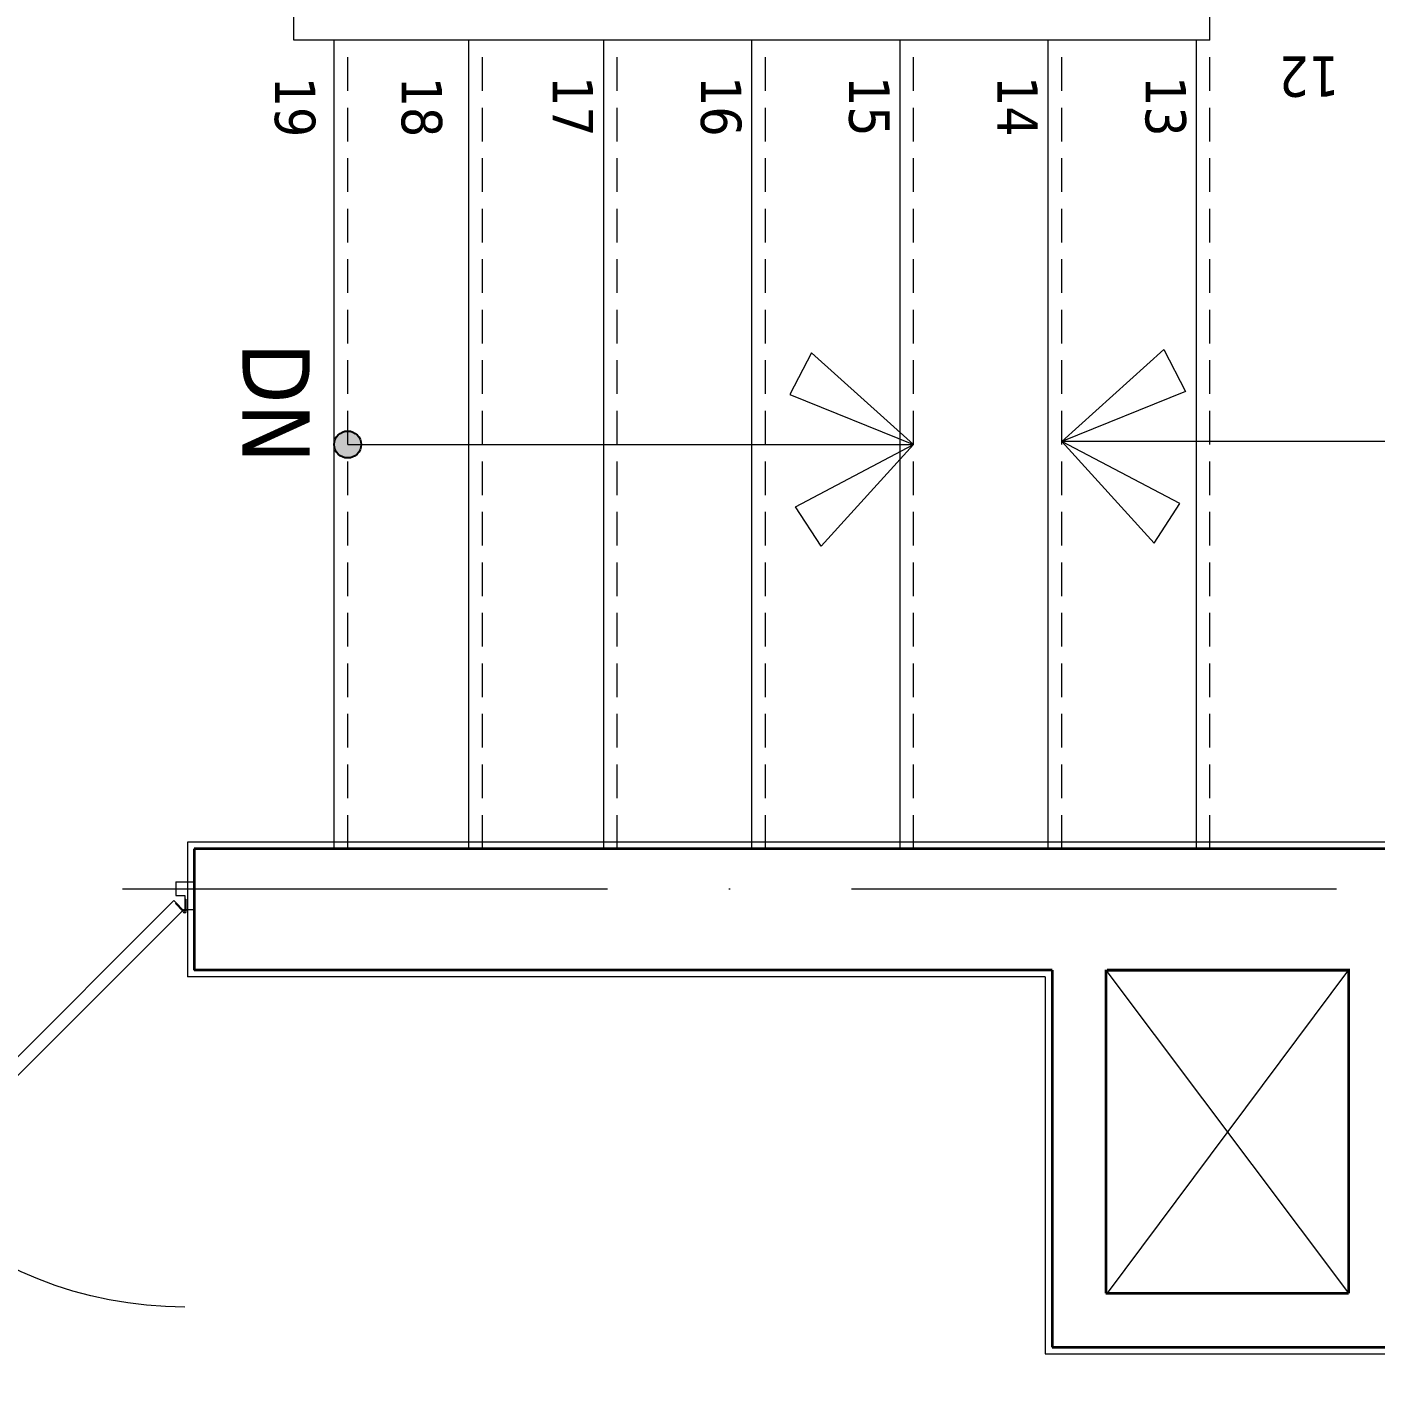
# Model space of a CAD drawing. Header units: inches. Extents: x 10755 to 33653, y -10992 to 10708.
# Drawn here: x 15238.6 to 15338.7, y 6630.6 to 6730.8 of the extents above; entities that cross this region are included whole.
import ezdxf

# ---------------------------------------------------------------- set-up
doc = ezdxf.new("R2010")
doc.units = ezdxf.units.IN
doc.header["$MEASUREMENT"] = 0
doc.linetypes.add('ACAD_ISO10W100', pattern=[18, 12, -3, 0, -3])
doc.linetypes.add('HIDDEN', pattern=[0.375, 0.25, -0.125])
for name, color, linetype, lineweight in [('arrow line', 54, 'Continuous', 9), ('centerline', 9, 'ACAD_ISO10W100', 5), ('dim', 6, 'Continuous', 13), ('dimension inter - 8', 6, 'Continuous', 13), ('door', 15, 'Continuous', 18), ('hatch', 33, 'Continuous', 5), ('Pillar', 11, 'Continuous', 25), ('PLASTER', 50, 'Continuous', 9), ('railing', 33, 'Continuous', 15), ('STAIRCASE', 143, 'Continuous', 15), ('title text 1', 113, 'Continuous', 25), ('tread hidden', 200, 'HIDDEN', 9), ('wall', 1, 'Continuous', 35)]:
    doc.layers.add(name, color=color, linetype=linetype, lineweight=lineweight)
doc.layers.get('dimension inter - 8').off()
doc.styles.add('Prajwal', font='stylu.ttf', dxfattribs={"height": 9})
doc.styles.get("Standard").update_dxf_attribs({"font": 'arial.ttf'})
doc.dimstyles.new('S8', dxfattribs={"dimscale": 8, "dimtxt": 1, "dimasz": 0.5, "dimexe": 0.5, "dimexo": 0.5, "dimgap": 0.25, "dimtad": 1, "dimzin": 3, "dimdsep": 46, "dimlunit": 4, "dimtxsty": 'Standard', "dimblk": 'ARCHTICK', "dimcen": 0, "dimclrd": 256, "dimclre": 256, "dimclrt": 6, "dimadec": 0, "dimazin": 0, "dimtfac": 0.5, "dimtix": 1, "dimtmove": 1, "dimatfit": 3, "dimfxl": 0.5, "dimfxlon": 1, "dimfrac": 1, "dimtolj": 1, "dimtzin": 0, "dimarcsym": 1})

# ---------------------------------------------------------------- blocks, each defined once
blk = doc.blocks.new('EWEWRTT')
at = {"layer": 'centerline', "ltscale": 3}
blk.add_line((176830.3065709621, -4304.396273865772), (176184.9538346842, -4304.396273865801), dxfattribs=at)
blk = doc.blocks.new('A$C03EF3246')
at = {"layer": 'arrow line'}
for p, q in [((-9.17710023491236, 6.208631500114279), (-16.36712144060584, -1.020859198570179)), ((-9.177100234897807, 6.208631500114279), (-1.987079029146116, -1.020859198524704))]:
    blk.add_line(p, q, dxfattribs=at)
for points in [[(-16.36712144060584, -1.020859198570179), (-13.33991793738096, -2.784556280857942), (-9.17710023491236, 6.208631500114279)], [(-1.987079029146116, -1.020859198524704), (-5.014282532370999, -2.784556280831566), (-9.177100234897807, 6.208631500114279)]]:
    blk.add_lwpolyline(points, dxfattribs=at)
blk = doc.blocks.new('AEYRRR')
at = {"layer": 'door', "color": 2}
for p, q in [((190590.6233263912, 10549.98613419893), (190611.3233432544, 10570.68545725234)), ((190608.5586659766, 10570.14671866357), (190608.5443250457, 10570.16105959425)), ((190612.0243120544, 10569.98448845254), (190611.3233432544, 10570.68545725234)), ((190627.503035783, 10569.98448845254), (190628.204004583, 10570.68545725234)), ((190648.9040214462, 10549.98613419893), (190628.204004583, 10570.68545725234)), ((190630.9686818608, 10570.14671866357), (190630.9830227917, 10570.16105959425)), ((190612.0243120544, 10569.98448845254), (190591.2759525153, 10549.23682272301)), ((190627.503035783, 10569.98448845254), (190648.2513953221, 10549.23682272301)), ((190611.4855734651, 10567.21981117489), (190611.4999143963, 10567.20547024422)), ((190628.0417743723, 10567.21981117489), (190628.0274334411, 10567.20547024422)), ((190589.7636739187, 10549.88492084035), (190589.7636739187, 10547.83391480531)), ((190590.378975729, 10549.88492084035), (190589.7636739187, 10549.88492084035)), ((190590.378975729, 10549.12893926351), (190590.378975729, 10549.92272189082)), ((190590.4473425972, 10549.12893926351), (190590.378975729, 10549.12893926351)), ((190590.4473425972, 10549.12893926351), (190590.4473425972, 10549.89262994261)), ((190590.4473425972, 10548.85941782263), (190590.4473425972, 10549.12893926351)), ((190591.1095434147, 10549.40323182362), (190590.5695325568, 10549.94324268149)), ((190591.1578860906, 10549.45157449933), (190590.5965970121, 10550.01286357785)), ((190591.1578860906, 10549.45157449933), (190591.1095434147, 10549.40323182362)), ((190591.2759525153, 10549.23682272301), (190591.1095434147, 10549.40323182362)), ((190648.2513953221, 10549.23682272301), (190648.4178044227, 10549.40323182362)), ((190648.3694617468, 10549.45157449933), (190648.9307508253, 10550.01286357785)), ((190648.3694617468, 10549.45157449933), (190648.4178044227, 10549.40323182362)), ((190648.4178044227, 10549.40323182362), (190648.9578152806, 10549.94324268149)), ((190649.0800052402, 10549.12893926351), (190649.0800052402, 10549.89262994261)), ((190649.0800052402, 10548.85941782263), (190649.0800052402, 10549.12893926351)), ((190649.0800052402, 10549.12893926351), (190649.1483721084, 10549.12893926351)), ((190649.1483721084, 10549.12893926351), (190649.1483721084, 10549.92272189082)), ((190649.1483721084, 10549.88492084035), (190649.7636739187, 10549.88492084035)), ((190649.7636739187, 10549.88492084035), (190649.7636739187, 10547.83391480531)), ((190591.1310112752, 10548.85941782263), (190590.4473425972, 10548.85941782263)), ((190591.1310112752, 10547.83391480531), (190591.1310112752, 10548.85941782263)), ((190648.3963365622, 10547.83391480531), (190648.3963365622, 10548.85941782263)), ((190648.3963365622, 10548.85941782263), (190649.0800052402, 10548.85941782263)), ((190591.1310112752, 10547.83391480531), (190589.7636739187, 10547.83391480531)), ((190648.3963365622, 10547.83391480531), (190649.7636739187, 10547.83391480531))]:
    blk.add_line(p, q, dxfattribs=at)
at = {"layer": 'door', "color": 1}
for p, q in [((190608.2812515673, 10569.81947978778), (190608.7109163307, 10570.24914455101)), ((190608.3088535201, 10569.89690620724), (190608.6860040976, 10570.27405678417)), ((190609.0631546745, 10570.6512073615), (190608.6860040976, 10570.27405678417)), ((190609.140581094, 10570.67880931424), (190608.7109163307, 10570.24914455101)), ((190609.0880669081, 10570.62629512834), (190609.0631546745, 10570.6512073615)), ((190609.8036665535, 10569.97806531551), (190609.2421121083, 10570.67342044241)), ((190629.7236812839, 10569.97806531551), (190630.2852357291, 10570.67342044241)), ((190630.3867667434, 10570.67880931424), (190630.8164315067, 10570.24914455101)), ((190630.4392809293, 10570.62629512834), (190630.4641931629, 10570.6512073615)), ((190630.4641931629, 10570.6512073615), (190630.8413437398, 10570.27405678417)), ((190631.2460962701, 10569.81947978778), (190630.8164315067, 10570.24914455101)), ((190631.2184943173, 10569.89690620724), (190630.8413437398, 10570.27405678417)), ((190608.981995566, 10569.15639432807), (190608.2866404391, 10569.71794877324)), ((190608.3337657532, 10569.87199397408), (190608.3088535201, 10569.89690620724)), ((190609.073292046, 10569.16123999119), (190609.4360564684, 10569.52400441335)), ((190609.1669303133, 10569.25487825791), (190609.1721466785, 10569.24966189301)), ((190609.2688320301, 10569.24966189301), (190609.4896155094, 10569.47044537234)), ((190609.3699986851, 10569.15983454383), (190609.2745016834, 10569.25533154611)), ((190609.3600850192, 10569.1499208778), (190609.5851125117, 10569.37494837006)), ((190609.798820891, 10569.88676883552), (190609.4360564684, 10569.52400441335)), ((190609.7103989891, 10569.69122885207), (190609.4896155094, 10569.47044537234)), ((190609.8101400039, 10569.59997586272), (190609.5851125117, 10569.37494837006)), ((190609.8002263377, 10569.59006219669), (190609.7047293361, 10569.68555919897)), ((190609.705182624, 10569.7931305688), (190609.7103989891, 10569.78791420389)), ((190609.9021924742, 10569.60420202239), (190609.9060348552, 10569.6010071697)), ((190610.0037505543, 10569.61089655817), (190609.9980873255, 10569.60523332978)), ((190610.3985457106, 10569.87282632683), (190610.0037505543, 10569.61089655817)), ((190610.5026247909, 10569.86543259796), (190610.4952310624, 10569.87282632683)), ((190611.2042873998, 10569.16376998938), (190611.2116811285, 10569.15637626091)), ((190628.3230604376, 10569.16376998938), (190628.3156667089, 10569.15637626091)), ((190629.0247230465, 10569.86543259796), (190629.032116775, 10569.87282632683)), ((190629.1288021268, 10569.87282632683), (190629.5235972831, 10569.61089655817)), ((190629.5235972831, 10569.61089655817), (190629.5292605119, 10569.60523332978)), ((190629.6251553632, 10569.60420202239), (190629.6213129822, 10569.6010071697)), ((190629.7172078335, 10569.59997586272), (190629.9422353257, 10569.37494837006)), ((190629.7271214997, 10569.59006219669), (190629.8226185013, 10569.68555919897)), ((190629.7285269464, 10569.88676883552), (190630.091291369, 10569.52400441335)), ((190629.8221652134, 10569.7931305688), (190629.8169488483, 10569.78791420389)), ((190629.8169488483, 10569.69122885207), (190630.037732328, 10569.47044537234)), ((190630.1672628182, 10569.1499208778), (190629.9422353257, 10569.37494837006)), ((190630.2585158073, 10569.24966189301), (190630.037732328, 10569.47044537234)), ((190630.4540557914, 10569.16123999119), (190630.091291369, 10569.52400441335)), ((190630.1573491523, 10569.15983454383), (190630.252846154, 10569.25533154611)), ((190630.3604175241, 10569.25487825791), (190630.3552011589, 10569.24966189301)), ((190630.5453522714, 10569.15639432807), (190631.2407073983, 10569.71794877324)), ((190631.1935820842, 10569.87199397408), (190631.2184943173, 10569.89690620724)), ((190609.0872345551, 10568.56151517097), (190609.3491643234, 10568.95631032723)), ((190609.0946282838, 10568.45743609068), (190609.0872345551, 10568.46482981915)), ((190609.3491643234, 10568.95631032723), (190609.3548275522, 10568.96197355602)), ((190609.3558588591, 10569.05786840732), (190609.3590537118, 10569.05402602651)), ((190610.4887756791, 10568.02123021734), (190610.7138031719, 10568.24625771)), ((190610.5885166945, 10567.92997722799), (190610.8093001742, 10568.15076070773)), ((190610.9388306644, 10568.47128520267), (190610.7138031719, 10568.24625771)), ((190611.0300836535, 10568.37154418706), (190610.8093001742, 10568.15076070773)), ((190611.2256236372, 10568.45996608888), (190610.8628592146, 10568.09720166712)), ((190610.9289169982, 10568.46137153623), (190611.0244140002, 10568.36587453395)), ((190610.9430568241, 10568.56333767275), (190610.9398619714, 10568.56718005396)), ((190610.9497513598, 10568.66489575283), (190610.9440881315, 10568.65923252404)), ((190611.2116811285, 10569.05969090909), (190610.9497513598, 10568.66489575283)), ((190611.1319853703, 10568.36632782256), (190611.1267690051, 10568.37154418706)), ((190611.316920117, 10568.46481175199), (190612.0122752439, 10567.90325730682)), ((190628.2104277204, 10568.46481175199), (190627.5150725935, 10567.90325730682)), ((190628.3017242002, 10568.45996608888), (190628.6644886228, 10568.09720166712)), ((190628.3156667089, 10569.05969090909), (190628.5775964776, 10568.66489575283)), ((190628.3953624671, 10568.36632782256), (190628.4005788323, 10568.37154418706)), ((190628.4972641839, 10568.37154418706), (190628.7180476632, 10568.15076070773)), ((190628.5984308392, 10568.46137153623), (190628.5029338372, 10568.36587453395)), ((190628.5775964776, 10568.66489575283), (190628.5832597059, 10568.65923252404)), ((190628.5842910133, 10568.56333767275), (190628.587485866, 10568.56718005396)), ((190628.588517173, 10568.47128520267), (190628.8135446655, 10568.24625771)), ((190628.9388311429, 10567.92997722799), (190628.7180476632, 10568.15076070773)), ((190629.0385721583, 10568.02123021734), (190628.8135446655, 10568.24625771)), ((190630.1714889783, 10569.05786840732), (190630.1682941256, 10569.05402602651)), ((190630.178183514, 10568.95631032723), (190630.1725202852, 10568.96197355602)), ((190630.4401132823, 10568.56151517097), (190630.178183514, 10568.95631032723)), ((190630.4327195536, 10568.45743609068), (190630.4401132823, 10568.46482981915)), ((190609.7962908921, 10567.75577348211), (190609.8036846212, 10567.74837975323)), ((190609.9003699728, 10567.74837975323), (190610.2951651293, 10568.01030952189)), ((190610.2951651293, 10568.01030952189), (190610.3008283575, 10568.01597275069)), ((190610.3967232088, 10568.01700405767), (190610.3928808278, 10568.02019891036)), ((190610.4952491302, 10567.64314076455), (190611.0568035749, 10566.94778563765)), ((190610.4986893453, 10568.03114388337), (190610.5941863476, 10567.9356468815)), ((190610.5000947927, 10567.73443724455), (190610.8628592146, 10568.09720166712)), ((190610.5937330596, 10567.82807551127), (190610.5885166945, 10567.83329187657)), ((190611.1583345891, 10566.94239676582), (190611.5879993525, 10567.37206152905)), ((190611.2357610087, 10566.96999871856), (190611.6129115861, 10567.34714929589)), ((190612.0176641157, 10567.80172629269), (190611.5879993525, 10567.37206152905)), ((190611.990062163, 10567.72429987282), (190611.6129115861, 10567.34714929589)), ((190611.9651499298, 10567.74921210598), (190611.990062163, 10567.72429987282)), ((190627.5096837217, 10567.80172629269), (190627.9393484849, 10567.37206152905)), ((190627.5621979076, 10567.74921210598), (190627.5372856744, 10567.72429987282)), ((190627.5372856744, 10567.72429987282), (190627.9144362513, 10567.34714929589)), ((190628.2915868287, 10566.96999871856), (190627.9144362513, 10567.34714929589)), ((190628.3690132483, 10566.94239676582), (190627.9393484849, 10567.37206152905)), ((190629.0320987072, 10567.64314076455), (190628.4705442625, 10566.94778563765)), ((190629.0272530447, 10567.73443724455), (190628.6644886228, 10568.09720166712)), ((190629.0286584921, 10568.03114388337), (190628.9331614898, 10567.9356468815)), ((190628.9336147778, 10567.82807551127), (190628.9388311429, 10567.83329187657)), ((190629.1306246286, 10568.01700405767), (190629.1344670096, 10568.02019891036)), ((190629.2321827081, 10568.01030952189), (190629.2265194799, 10568.01597275069)), ((190629.6269778646, 10567.74837975323), (190629.2321827081, 10568.01030952189)), ((190629.7310569453, 10567.75577348211), (190629.7236632162, 10567.74837975323)), ((190611.2108487754, 10566.99491095172), (190611.2357610087, 10566.96999871856)), ((190628.316499062, 10566.99491095172), (190628.2915868287, 10566.96999871856))]:
    blk.add_line(p, q, dxfattribs=at)
at = {"layer": 'door', "color": 8}
for p, q in [((190608.6716631663, 10570.28839771525), (190608.5443250457, 10570.16105959425)), ((190608.6716631663, 10570.28839771525), (190608.7990012873, 10570.41573583584)), ((190608.813342218, 10570.40139490517), (190608.7990012873, 10570.41573583584)), ((190609.5531160068, 10569.64106395157), (190608.8520316578, 10570.39025987808)), ((190609.6747271781, 10569.7626751227), (190608.996035635, 10570.53426385549)), ((190609.7693668033, 10569.85731474783), (190609.1214193665, 10570.65964758675)), ((190609.8142714695, 10569.91052596153), (190609.1783188538, 10570.69800599251)), ((190629.7130763679, 10569.91052596153), (190630.3490289836, 10570.69800599251)), ((190629.7579810341, 10569.85731474783), (190630.4059284709, 10570.65964758675)), ((190629.8526206593, 10569.7626751227), (190630.5313122024, 10570.53426385549)), ((190629.9742318306, 10569.64106395157), (190630.6753161796, 10570.39025987808)), ((190630.7140056194, 10570.40139490517), (190630.7283465501, 10570.41573583584)), ((190630.8556846711, 10570.28839771525), (190630.7283465501, 10570.41573583584)), ((190630.8556846711, 10570.28839771525), (190630.9830227917, 10570.16105959425)), ((190609.0495349206, 10569.14578941199), (190608.262054889, 10569.78174202816)), ((190609.1027461335, 10569.19069407887), (190608.3004132948, 10569.83864151527)), ((190609.1973857588, 10569.2853337036), (190608.4257970269, 10569.96402524693)), ((190609.3159784348, 10569.40392637999), (190608.5698010041, 10570.10802922435)), ((190609.3772792263, 10569.1671150847), (190609.2817822243, 10569.26261208697)), ((190609.3980807312, 10569.18791658993), (190609.3025837289, 10569.2834135918)), ((190609.4417639058, 10569.23159976474), (190609.3462669035, 10569.3270967662)), ((190609.5093689401, 10569.29920479887), (190609.4138719378, 10569.39470180074)), ((190609.5318257659, 10568.99249790008), (190609.576744961, 10569.19258995112)), ((190609.6608560831, 10569.45069194166), (190609.5653590808, 10569.54618894394)), ((190609.7284611174, 10569.51829697619), (190609.6329641152, 10569.61379397806)), ((190609.6853455059, 10569.14601764033), (190609.6542802183, 10569.27012520819)), ((190609.7721442922, 10569.5619801506), (190609.6766472899, 10569.65747715288)), ((190609.8140432412, 10569.27471537564), (190609.6899356738, 10569.30578066324)), ((190609.7929457969, 10569.58278165583), (190609.6974487946, 10569.67827865811)), ((190609.9675629813, 10569.42823511589), (190609.7674709304, 10569.38331592072)), ((190610.1598503502, 10569.62052248447), (190609.8388033067, 10569.45464829653)), ((190610.3422097625, 10569.8028818973), (190609.903932874, 10569.51977786388)), ((190629.1851380749, 10569.8028818973), (190629.6234149634, 10569.51977786388)), ((190629.3674974872, 10569.62052248447), (190629.6885445307, 10569.45464829653)), ((190629.5597848561, 10569.42823511589), (190629.759876907, 10569.38331592072)), ((190629.7133045962, 10569.27471537564), (190629.8374121636, 10569.30578066324)), ((190629.7344020405, 10569.58278165583), (190629.8298990428, 10569.67827865811)), ((190629.7552035452, 10569.5619801506), (190629.8507005475, 10569.65747715288)), ((190629.79888672, 10569.51829697619), (190629.8943837222, 10569.61379397806)), ((190629.8420023315, 10569.14601764033), (190629.8730676191, 10569.27012520819)), ((190629.8664917543, 10569.45069194166), (190629.9619887566, 10569.54618894394)), ((190629.9955220715, 10568.99249790008), (190629.9506028764, 10569.19258995112)), ((190630.0179788973, 10569.29920479887), (190630.1134758996, 10569.39470180074)), ((190630.0855839317, 10569.23159976474), (190630.1810809339, 10569.3270967662)), ((190630.1292671062, 10569.18791658993), (190630.2247641085, 10569.2834135918)), ((190630.1500686111, 10569.1671150847), (190630.2455656131, 10569.26261208697)), ((190630.2113694026, 10569.40392637999), (190630.9575468333, 10570.10802922435)), ((190630.3299620786, 10569.2853337036), (190631.1015508105, 10569.96402524693)), ((190630.4246017039, 10569.19069407887), (190631.2269345426, 10569.83864151527)), ((190630.4778129168, 10569.14578941199), (190631.2652929484, 10569.78174202816)), ((190609.1571789848, 10568.61785111908), (190609.4402830176, 10569.05612800755)), ((190609.3395383971, 10568.8002105315), (190609.5054125848, 10569.1212575749)), ((190610.1390653334, 10568.00068359559), (190610.4601123764, 10568.16655778353)), ((190610.3313527022, 10568.19297096417), (190610.5314447526, 10568.23789015975)), ((190610.4848724424, 10568.34649070442), (190610.6089800099, 10568.31542541682)), ((190610.6135701771, 10568.47518843973), (190610.6446354653, 10568.35108087187)), ((190610.6380596005, 10568.17051413881), (190610.7335566026, 10568.07501713653)), ((190610.7670899174, 10568.62870817998), (190610.7221707226, 10568.42861612894)), ((190610.7895467435, 10568.3220012812), (190610.8850437452, 10568.22650427933)), ((190610.9593772862, 10568.82099554856), (190610.7935030986, 10568.49994850516)), ((190610.8571517779, 10568.38960631533), (190610.9526487795, 10568.29410931386)), ((190611.1417366988, 10569.00335496099), (190610.8586326656, 10568.56507807252)), ((190610.9008349525, 10568.43328949014), (190610.9963319541, 10568.33779248826)), ((190610.9216364571, 10568.45409099537), (190611.0171334594, 10568.35859399309)), ((190610.9799187534, 10568.21426120533), (190611.7291146796, 10567.51317685571)), ((190611.1015299242, 10568.33587237646), (190611.8731186568, 10567.65718083354)), ((190611.1961695495, 10568.43051200119), (190611.9985023882, 10567.7825645652)), ((190611.2493807628, 10568.47541666807), (190612.0368607944, 10567.83946405231)), ((190628.2779670746, 10568.47541666807), (190627.490487043, 10567.83946405231)), ((190628.3311782879, 10568.43051200119), (190627.5288454492, 10567.7825645652)), ((190628.4258179132, 10568.33587237646), (190627.6542291806, 10567.65718083354)), ((190628.547429084, 10568.21426120533), (190627.7982331578, 10567.51317685571)), ((190628.3856111386, 10569.00335496099), (190628.6687151718, 10568.56507807252)), ((190628.6057113803, 10568.45409099537), (190628.510214378, 10568.35859399309)), ((190628.6265128849, 10568.43328949014), (190628.5310158833, 10568.33779248826)), ((190628.5679705512, 10568.82099554856), (190628.7338447388, 10568.49994850516)), ((190628.6701960595, 10568.38960631533), (190628.5746990579, 10568.29410931386)), ((190628.7378010939, 10568.3220012812), (190628.6423040922, 10568.22650427933)), ((190628.76025792, 10568.62870817998), (190628.8051771148, 10568.42861612894)), ((190628.8892882369, 10568.17051413881), (190628.7937912348, 10568.07501713653)), ((190628.9137776603, 10568.47518843973), (190628.8827123721, 10568.35108087187)), ((190629.042475395, 10568.34649070442), (190628.9183678275, 10568.31542541682)), ((190629.1959951352, 10568.19297096417), (190628.9959030848, 10568.23789015975)), ((190629.388282504, 10568.00068359559), (190629.067235461, 10568.16655778353)), ((190630.1878094403, 10568.8002105315), (190630.0219352526, 10569.1212575749)), ((190630.3701688526, 10568.61785111908), (190630.0870648198, 10569.05612800755)), ((190609.9567059207, 10567.81832418277), (190610.3949828092, 10568.10142821618)), ((190610.4846442141, 10567.71068011853), (190611.1205968298, 10566.92320008755)), ((190610.5059698868, 10568.03842442504), (190610.6014668885, 10567.94292742277)), ((190610.5267713914, 10568.05922592946), (190610.6222683937, 10567.96372892719)), ((190610.5295488804, 10567.76389133224), (190611.1774963166, 10566.96155849332)), ((190610.5704545662, 10568.10290910387), (190610.6659515683, 10568.007412102)), ((190610.6241885055, 10567.85853095736), (190611.3028800486, 10567.08694222497)), ((190610.7427811815, 10567.97712363335), (190611.4468840256, 10567.23094620199)), ((190611.6272525167, 10567.33280836482), (190611.4999143963, 10567.20547024422)), ((190611.6272525167, 10567.33280836482), (190611.7545906377, 10567.46014648582)), ((190611.7402497067, 10567.47448741649), (190611.7545906377, 10567.46014648582)), ((190627.7870981307, 10567.47448741649), (190627.7727571997, 10567.46014648582)), ((190627.9000953207, 10567.33280836482), (190627.7727571997, 10567.46014648582)), ((190627.9000953207, 10567.33280836482), (190628.0274334411, 10567.20547024422)), ((190628.7845666559, 10567.97712363335), (190628.0804638118, 10567.23094620199)), ((190628.9031593319, 10567.85853095736), (190628.2244677888, 10567.08694222497)), ((190628.997798957, 10567.76389133224), (190628.3498515208, 10566.96155849332)), ((190629.0427036233, 10567.71068011853), (190628.4067510076, 10566.92320008755)), ((190628.9568932712, 10568.10290910387), (190628.8613962691, 10568.007412102)), ((190629.000576446, 10568.05922592946), (190628.9050794437, 10567.96372892719)), ((190629.0213779506, 10568.03842442504), (190628.9258809489, 10567.94292742277)), ((190629.5706419167, 10567.81832418277), (190629.1323650282, 10568.10142821618))]:
    blk.add_line(p, q, dxfattribs=at)
at = {"layer": 'door', "color": 2}
for centre, radius in [((190590.464434314, 10550.02416958626), 0.1326454086310025), ((190649.0629135234, 10550.02416958626), 0.1326454086310025), ((190590.464434314, 10550.02416958626), 0.06427854080231796), ((190649.0629135234, 10550.02416958626), 0.06427854080231796)]:
    blk.add_circle(centre, radius, dxfattribs=at)
at = {"layer": 'door', "color": 8}
for centre, start, end in [((190590.464434314, 10550.02416958626), 4.275174921525392, 90.03333050460643), ((190649.0629135234, 10550.02416958626), 89.96666949442387, 175.7248250784746)]:
    blk.add_arc(centre, 29.38099143011135, start, end, dxfattribs=at)
at = {"layer": 'door', "color": 1}
for centre, start, end in [((190609.1889237699, 10570.63046663853), 38.92362674508786, 135.0000000003664), ((190630.3384240675, 10570.63046663853), 44.9999999997191, 141.076373254799), ((190609.0249493701, 10569.2095826669), 231.0763732553383, 315.0000000003664), ((190609.2204893542, 10569.29800456871), 224.9999999996336, 315.0000000003664), ((190609.4084276951, 10569.10157820169), 135.0000000003664, 219.7427545815342), ((190609.6620563132, 10569.73957152778), 315.0000000003664, 44.99999999963363), ((190609.750478215, 10569.93511151163), 315.0000000003664, 38.92362674508786), ((190609.8584826798, 10569.55163318701), 50.25724541485335, 135.0000000003664), ((190609.9497446496, 10569.65357600589), 230.2572454148533, 315.0000000003664), ((190610.4468883865, 10569.82448365112), 44.99999999963363, 135.0000000003664), ((190611.1633384526, 10569.1080335848), 315.0000000003664, 44.99999999963363), ((190628.3640093848, 10569.1080335848), 135.0000000002809, 224.9999999997191), ((190629.0804594509, 10569.82448365112), 44.9999999997191, 135.0000000002809), ((190629.5776031878, 10569.65357600589), 224.9999999997191, 309.7427545838968), ((190629.6688651576, 10569.55163318701), 44.9999999997191, 129.7427545838968), ((190629.7768696224, 10569.93511151163), 141.076373254799, 224.9999999997191), ((190629.8652915242, 10569.73957152778), 135.0000000002809, 224.9999999997191), ((190630.1189201423, 10569.10157820169), 320.2572454175018, 44.9999999997191), ((190630.3068584832, 10569.29800456871), 224.9999999997191, 315.0000000002809), ((190630.5023984673, 10569.2095826669), 224.9999999997191, 308.9236267459419), ((190609.135577231, 10568.51317249526), 135.0000000003664, 224.9999999996336), ((190609.3064848763, 10569.01031623214), 315.0000000003664, 39.74275458153421), ((190610.9924308074, 10568.61088984833), 135.0000000003664, 219.7427545815342), ((190610.8904879885, 10568.51962787838), 315.0000000003664, 39.74275458153421), ((190611.0784263293, 10568.32320151135), 44.99999999963363, 135.0000000003664), ((190611.2739663129, 10568.41162341317), 51.07637325533829, 135.0000000003664), ((190628.2533815245, 10568.41162341317), 44.9999999997191, 128.9236267459419), ((190628.4489215081, 10568.32320151135), 44.9999999997191, 135.0000000002809), ((190628.6368598489, 10568.51962787838), 140.2572454175018, 224.9999999997191), ((190628.53491703, 10568.61088984833), 320.2572454175018, 44.9999999997191), ((190630.2208629611, 10569.01031623214), 140.2572454175018, 224.9999999997191), ((190630.3917706064, 10568.51317249526), 315.0000000002809, 44.9999999997191), ((190609.8520272972, 10567.79672242894), 224.9999999996336, 315.0000000003664), ((190610.3491710334, 10567.96763007498), 50.25724541485335, 135.0000000003664), ((190610.4404330032, 10568.06957289305), 230.2572454148533, 315.0000000003664), ((190610.5484374686, 10567.68609456843), 135.0000000003664, 218.9236267450879), ((190610.6368593702, 10567.88163455228), 135.0000000003664, 224.9999999996336), ((190611.9693214398, 10567.8500689684), 315.0000000003664, 51.07637325533829), ((190627.5580263976, 10567.8500689684), 128.9236267459419, 224.9999999997191), ((190628.8904884672, 10567.88163455228), 315.0000000002809, 44.9999999997191), ((190628.9789103688, 10567.68609456843), 321.076373254799, 44.9999999997191), ((190629.0869148342, 10568.06957289305), 224.9999999997191, 309.7427545838968), ((190629.178176804, 10567.96763007498), 44.9999999997191, 129.7427545838968), ((190629.6753205402, 10567.79672242894), 224.9999999997191, 315.0000000002809), ((190611.1099919131, 10566.99073944153), 218.9236267450879, 315.0000000003664), ((190628.4173559243, 10566.99073944153), 224.9999999997191, 321.076373254799)]:
    blk.add_arc(centre, 0.06836686782868452, start, end, dxfattribs=at)
blk = doc.blocks.new('pp')
at = {"layer": 'PLASTER'}
for p, q in [((14092.39878802095, 6670.314738139616), (14092.39878802094, 6660.314738139616)), ((14183.06655119505, 6670.314738139615), (14092.39878802095, 6670.314738139616)), ((14156.06655119505, 6660.314738139617), (14092.39878802094, 6660.314738139616)), ((14156.06655119505, 6660.314738139617), (14156.06655119496, 6632.318801871005)), ((14156.06655119496, 6632.318801871005), (14227.89857162992, 6632.318801871005))]:
    blk.add_line(p, q, dxfattribs=at)
blk = doc.blocks.new('_ArchTick')
at = {"color": 0, "const_width": 0.15}
blk.add_lwpolyline([(-0.5, -0.5), (0.5, 0.5)], dxfattribs=at)
blk = doc.blocks.new('*D3627')
at = {"layer": 'Defpoints', "color": 0, "transparency": 16777216}
for p in [(31969.25430244148, 7241.818801298449), (11281.95273085246, 6632.819716091868), (31991.13553307858, 6632.819716091863)]:
    blk.add_point(p, dxfattribs=at)
at = {"layer": 'dim', "lineweight": -2, "transparency": 16777216}
for p, q in [((31987.13553307858, 7241.818801298449), (31995.13553307858, 7241.818801298449)), ((31991.13553307858, 7241.818801298449), (31991.13553307858, 6632.819716091863)), ((31987.13553307859, 6632.819716091863), (31995.13553307859, 6632.819716091863))]:
    blk.add_line(p, q, dxfattribs=at)
at = {"layer": 'dim', "lineweight": -2, "transparency": 16777216, "xscale": 4, "yscale": 4, "zscale": 4}
for p, rotation in [((31991.13553307858, 7241.818801298449), 90), ((31991.13553307858, 6632.819716091863), 270)]:
    blk.add_blockref('_ArchTick', p, dxfattribs=dict(at, rotation=rotation))
at = {"layer": 'dim', "color": 6, "transparency": 16777216, "insert": (31985.05094917681, 6937.319258695161), "char_height": 8, "attachment_point": 5, "rotation": 90}
blk.add_mtext('\\A1;50\'-9"', dxfattribs=at)

msp = doc.modelspace()

# ---------------------------------------------------------------- hatches: boundary and pattern name
at = {"layer": 'Pillar', "ltscale": 100}
h = msp.add_hatch(color=256, dxfattribs=at)
edge = h.paths.add_edge_path()
edge.add_ellipse((15262.37201829252, 6699.820984925814), major_axis=(0.7071067811919786, 0.7071067811919785), ratio=0.999999999984639, start_angle=315.0000000003938, end_angle=495.0000000003938)
edge.add_ellipse((15262.37201829252, 6699.820984925814), major_axis=(0.7071067811919786, 0.7071067811919785), ratio=0.999999999984639, start_angle=135.0000000003937, end_angle=315.0000000003938)
h = msp.add_hatch(color=256, dxfattribs=at)
edge = h.paths.add_edge_path()
edge.add_ellipse((15262.37201789426, 6699.818798898968), major_axis=(0.7071067811870252, 0.7071067811870251), ratio=0.9999999999986491, start_angle=134.9999999999613, end_angle=494.9999999999613)

# ---------------------------------------------------------------- linework, layer by layer
at = {"layer": 'arrow line'}
for p, q in [((15262.37201789426, 6699.818798898968), (15304.3720178942, 6699.818798898972)), ((15353.07790633308, 6700.046899014347), (15315.37201789423, 6700.046899014377))]:
    msp.add_line(p, q, dxfattribs=at)
at = {"layer": 'hatch', "linetype": 'Continuous', "ltscale": 30}
for p, q in [((15318.64604452209, 6660.808247965506), (15336.64604276963, 6636.818801871006)), ((15336.64604276972, 6660.820118459036), (15318.72958686558, 6636.818801871006))]:
    msp.add_line(p, q, dxfattribs=at)
at = {"layer": 'Pillar', "ltscale": 100}
msp.add_circle((15262.37201789426, 6699.818798898968), 0.9999999999999999, dxfattribs=at)
at = {"layer": 'railing', "linetype": 'Continuous', "ltscale": 30}
for p, q in [((15326.371998299, 6729.818798959483), (15326.37257668242, 6788.81879792218)), ((15258.37201789423, 6729.818798959476), (15258.37201789423, 6731.818798959476)), ((15326.371998299, 6729.818798959483), (15258.37201789423, 6729.818798959476))]:
    msp.add_line(p, q, dxfattribs=at)
at = {"layer": 'STAIRCASE', "linetype": 'Continuous', "ltscale": 30}
for p, q in [((15261.37201789426, 6669.818798838459), (15261.37201789423, 6729.818798959477)), ((15271.37201789426, 6669.818798838463), (15271.37201789423, 6729.818798959482)), ((15281.37201789426, 6669.818798838462), (15281.37201789423, 6729.818798959481)), ((15292.37201789426, 6669.818798838462), (15292.3720178942, 6729.81879895948)), ((15303.37201789423, 6669.818798838462), (15303.3720178942, 6729.81879895948)), ((15314.3720178942, 6669.818798838464), (15314.37201789423, 6729.818798959482)), ((15325.3720178942, 6669.818798838458), (15325.3720178942, 6729.818798959482)), ((15325.57070134775, 6669.818798959477), (15325.64944718574, 6669.818798959477))]:
    msp.add_line(p, q, dxfattribs=at)
at = {"layer": 'tread hidden', "ltscale": 10}
for p, q in [((15262.37201789426, 6669.81879883846), (15262.37201789423, 6729.818798959478)), ((15272.37201789426, 6669.818798838464), (15272.37201789423, 6729.818798959483)), ((15282.37201789426, 6669.818798838463), (15282.37201789423, 6729.818798959482)), ((15293.37201789426, 6669.818798838463), (15293.3720178942, 6729.818798959481)), ((15304.37201789423, 6669.818798838463), (15304.3720178942, 6729.818798959481)), ((15315.3720178942, 6669.818798838463), (15315.37201789423, 6729.818798959481)), ((15326.3720178942, 6669.818798838458), (15326.3720178942, 6729.818798959482))]:
    msp.add_line(p, q, dxfattribs=at)
at = {"layer": 'wall', "linetype": 'Continuous', "ltscale": 30}
for p, q in [((15299.37288482868, 6669.818801871009), (15250.97827959561, 6669.818801871008)), ((15250.97827959561, 6669.818801871008), (15250.97827959561, 6660.818801871009)), ((15250.97827959561, 6669.814738139616), (15250.97827959561, 6660.814738139616)), ((15340.64604276972, 6669.814738139616), (15250.97827959561, 6669.814738139616)), ((15314.64604276972, 6660.814738139616), (15250.97827959561, 6660.814738139616)), ((15314.64604276972, 6660.814738139616), (15314.64604276963, 6632.818801871006)), ((15318.64604276972, 6660.817904879848), (15318.64604276966, 6636.818801871006)), ((15318.73924377718, 6660.818793395414), (15336.73848186366, 6660.818795148854)), ((15318.73924377718, 6660.81473638615), (15336.73848186366, 6660.81473813959)), ((15336.64604276972, 6660.817904879783), (15336.64604276963, 6636.818801871006)), ((15336.64604385657, 6653.976787180152), (15336.64604276847, 6648.807125175379)), ((15318.64604276966, 6636.818801871006), (15336.6460427696, 6636.818801871006)), ((15314.64604276963, 6632.818801871006), (15386.47789564947, 6632.818801871005))]:
    msp.add_line(p, q, dxfattribs=at)

# ---------------------------------------------------------------- block references
at = {"layer": 'dimension inter - 8'}
msp.add_blockref('pp', (1158.079491574666, -2.106389729306102e-09), dxfattribs=at)
at = {"layer": 'STAIRCASE', "extrusion": (0, 0, -1), "zscale": -1, "rotation": 87.09630795632059}
msp.add_blockref('A$C03EF3246', (-15297.70647060632, 6708.669604126668), dxfattribs=at)
at = {"layer": 'STAIRCASE', "rotation": 87.09630795799126}
msp.add_blockref('A$C03EF3246', (15322.03756518188, 6708.897704242258), dxfattribs=at)
at = {"layer": 'wall', "linetype": 'Continuous', "ltscale": 30}
msp.add_blockref('EWEWRTT', (-161332.2517417059, 10971.21507048445), dxfattribs=at)
at = {"layer": 'wall', "xscale": -1, "rotation": 180}
msp.add_blockref('AEYRRR', (-175398.7853943231, 17215.20372271138), dxfattribs=at)

# ---------------------------------------------------------------- texts
at = {"layer": 'title text 1', "char_height": 3, "width": 6.480149750132112e-13, "attachment_point": 1, "style": 'Prajwal'}
for s, insert, rotation in [('\\pi-6.48e-013,l6.48e-013;{\\fTahoma|b0|i0|c0|p34;12}', (15335.96224697508, 6725.62652443709), 179.9999999997549), ('\\pi-2.903;{\\fTahoma|b0|i0|c0|p34;19}', (15259.97182051741, 6724.222997022523), 269.9999999997549), ('\\pi-2.903;{\\fTahoma|b0|i0|c0|p34;18}', (15269.38003216803, 6724.222997022523), 269.9999999997549), ('\\pi-2.903;{\\fTahoma|b0|i0|c0|p34;17}', (15280.59125627042, 6724.269399713148), 269.9999999997549), ('\\pi-2.903;{\\fTahoma|b0|i0|c0|p34;16}', (15291.59125627042, 6724.269399713133), 269.9999999997549), ('\\pi-2.903;{\\fTahoma|b0|i0|c0|p34;15}', (15302.59125627039, 6724.269399713127), 269.9999999997549), ('\\pi-2.903;{\\fTahoma|b0|i0|c0|p34;14}', (15313.59125627039, 6724.269399713149), 269.9999999997549), ('\\pi-2.903;{\\fTahoma|b0|i0|c0|p34;13}', (15324.59125627042, 6724.269399713148), 269.9999999997549)]:
    msp.add_mtext(s, dxfattribs=dict(at, insert=insert, rotation=rotation))
at = {"layer": 'title text 1', "color": 7, "insert": (15254.56112707814, 6703.258431103038), "char_height": 5, "width": 6.821210263296961e-13, "attachment_point": 7, "rotation": 270.00000000000006, "style": 'Prajwal'}
msp.add_mtext('\\pi-4.137;{\\fTahoma|b0|i0|c0|p34;DN}', dxfattribs=at)

# ---------------------------------------------------------------- dimensions: what is measured, and where the dimension line sits
at = {"layer": 'dim'}
dim = msp.add_linear_dim(base=(31991.13553307858, 6632.819716091863), p1=(31969.25430244148, 7241.818801298449), p2=(11281.95273085246, 6632.819716091868), angle=90, dimstyle='S8', dxfattribs=at)
dim.commit()
dim.dimension.update_dxf_attribs({"geometry": '*D3627', "text_midpoint": (31985.05094917681, 6937.319258695161)})

doc.saveas('drawing.dxf')
